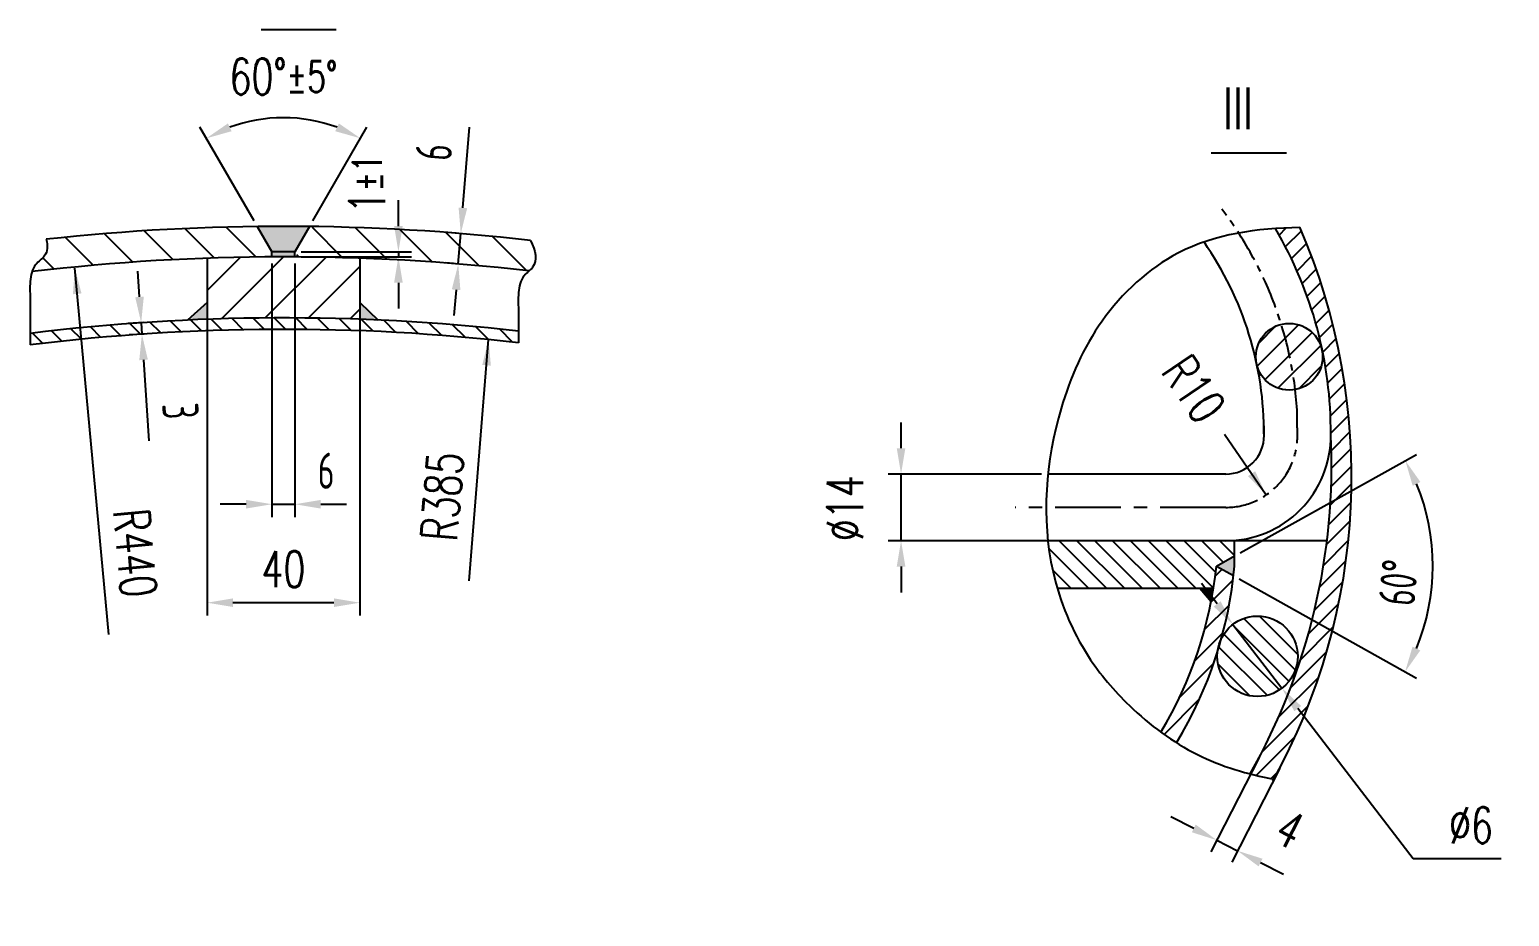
# Model space of a CAD drawing. Extents: x -7976 to 5804, y -7723 to 1555.
# Drawn here: x -5596 to -4164, y -6048 to -5190 of the extents above; entities that cross this region are included whole.
import ezdxf

# ---------------------------------------------------------------- set-up
doc = ezdxf.new("R2010")
doc.units = 0
doc.linetypes.add('CENTER', pattern=[50.800000000000004, 31.75, -6.35, 6.35, -6.35])
doc.layers.get('0').update_dxf_attribs({"linetype": 'CONTINUOUS'})
doc.layers.get('DEFPOINTS').update_dxf_attribs({"linetype": 'CONTINUOUS'})
doc.layers.add('LAYER2', color=3, linetype='CONTINUOUS')
doc.layers.add('LAYER3', color=1, linetype='CENTER')
doc.styles.get("Standard").update_dxf_attribs({"font": 'isocp.shx', "width": 0.7070000000000001, "bigfont": 'hztxt.shx'})
doc.dimstyles.get("Standard").update_dxf_attribs({"dimscale": 10, "dimtxt": 3.5, "dimasz": 2.5, "dimexe": 1.25, "dimexo": 0.625, "dimgap": 1.5, "dimtad": 1, "dimdec": 0, "dimdsep": 46, "dimtxsty": 'Standard', "dimcen": 2.5, "dimadec": 0, "dimazin": 0, "dimtfac": 1, "dimtdec": 4, "dimtmove": 0, "dimatfit": 3, "dimfxl": 1, "dimtolj": 1, "dimtzin": 0, "dimarcsym": 0})
pattern_1 = [(315, (-3769.961140755538, -4355.763620724925), (8.634861654874188, 8.634861654874184), [])]

# ---------------------------------------------------------------- blocks, each defined once
blk = doc.blocks.new('*D122')
at = {"color": 0, "linetype": 'ByBlock'}
blk.add_line((-5170.717487485638, -645.055855637866), (-5151.928391805589, -411.6442071254047), dxfattribs=at)
blk.add_solid([(-5158.087577260976, -436.2292746591183), (-5149.781112901102, -436.897925750935), (-5151.928391805589, -411.6442071254047)], dxfattribs=at)
at = {"layer": 'DEFPOINTS', "color": 0, "linetype": 'ByBlock'}
for p in [(-5151.928391805589, -411.6442071254047), (-5313.68846393788, -2421.144065066124)]:
    blk.add_point(p, dxfattribs=at)
at = {"color": 0, "linetype": 'ByBlock', "insert": (-5196.760513116888, -563.5367049609779), "char_height": 35, "attachment_point": 5, "rotation": 85.39774635937798}
blk.add_mtext('\\A1;\\Ftxt.shx,hzfs.shx;R385', dxfattribs=at)
blk = doc.blocks.new('*D123')
at = {"color": 0, "linetype": 'ByBlock'}
blk.add_line((-5519.284346511216, -697.1185456074064), (-5552.273660527679, -342.5142168661637), dxfattribs=at)
blk.add_solid([(-5545.80912494908, -367.0207647843048), (-5554.106628899753, -367.7926926520588), (-5552.273660527679, -342.5142168661637)], dxfattribs=at)
at = {"layer": 'DEFPOINTS', "color": 0, "linetype": 'ByBlock'}
for p in [(-5552.273660527679, -342.5142168661637), (-5357.320308573059, -2438.080753085291)]:
    blk.add_point(p, dxfattribs=at)
at = {"color": 0, "linetype": 'ByBlock', "insert": (-5493.987221093543, -618.1858657745104), "char_height": 35, "attachment_point": 5, "rotation": 275.315004588263}
blk.add_mtext('\\A1;\\Ftxt.shx,hzfs.shx;R440', dxfattribs=at)
blk = doc.blocks.new('*D127')
at = {"color": 0, "linetype": 'ByBlock'}
for p, q in [((-5239.208064315801, -301.793235046659), (-5239.208064315801, -276.793235046659)), ((-5333.152692935939, -326.793235046659), (-5226.708064315801, -326.793235046659)), ((-5239.208064315801, -326.793235046659), (-5239.208064315801, -331.6642553164193)), ((-5239.208064315801, -326.793235046659), (-5239.208064315801, -331.6642553164193)), ((-5333.152692935939, -331.6642553164193), (-5226.708064315801, -331.6642553164193)), ((-5239.208064315801, -356.6642553164193), (-5239.208064315801, -381.6642553164193))]:
    blk.add_line(p, q, dxfattribs=at)
for points in [[(-5243.374730982468, -301.793235046659), (-5235.041397649134, -301.793235046659), (-5239.208064315801, -326.793235046659)], [(-5243.374730982468, -356.6642553164193), (-5235.041397649134, -356.6642553164193), (-5239.208064315801, -331.6642553164193)]]:
    blk.add_solid(points, dxfattribs=at)
at = {"layer": 'DEFPOINTS', "color": 0, "linetype": 'ByBlock'}
for p in [(-5339.402692935939, -326.793235046659), (-5339.402692935939, -331.6642553164193), (-5239.208064315801, -331.6642553164193)]:
    blk.add_point(p, dxfattribs=at)
at = {"color": 0, "linetype": 'ByBlock', "insert": (-5269.393299407006, -260.9421540185139), "char_height": 35, "attachment_point": 5, "rotation": 90}
blk.add_mtext('\\A1;\\Ftxt.shx,hzfs.shx;1\\H28;±1', dxfattribs=at)
blk = doc.blocks.new('*D124')
at = {"color": 0, "linetype": 'ByBlock'}
for p, q in [((-5378.852920957095, -296.8350228653682), (-5431.264221826109, -206.0559868694698)), ((-5322.106311068629, -296.8350228653683), (-5269.695010199614, -206.055986869471))]:
    blk.add_line(p, q, dxfattribs=at)
blk.add_arc((-5350.479616012863, -345.9790286074189), 149.0692116264771, 69.62021894388472, 110.3797810561144, dxfattribs=at)
for points in [[(-5400.61825257436, -210.0112392512268), (-5404.165082857876, -202.4703878812301), (-5425.014221826108, -216.881304416775)], [(-5296.794149167848, -202.4703878812309), (-5300.340979451364, -210.0112392512276), (-5275.945010199615, -216.8813044167761)]]:
    blk.add_solid(points, dxfattribs=at)
at = {"layer": 'DEFPOINTS', "color": 0, "linetype": 'ByBlock'}
for p in [(-5324.594019067675, -199.1745132622474), (-5375.727920957095, -302.2476816390208), (-5325.231311068629, -302.2476816390208), (-5361.556539089785, -326.793235046659), (-5339.402692935939, -326.793235046659)]:
    blk.add_point(p, dxfattribs=at)
at = {"color": 0, "linetype": 'ByBlock', "insert": (-5350.479616012862, -157.1576348495182), "char_height": 35, "attachment_point": 5}
blk.add_mtext('\\A1;\\Ftxt.shx,hzfs.shx;60°\\H30;±5°', dxfattribs=at)
blk = doc.blocks.new('*D113')
at = {"color": 0, "linetype": 'ByBlock'}
for p, q in [((-5176.835384607185, -284.1866630005151), (-5170.386935899006, -206.1192010181431)), ((-5183.455155747944, -308.7250049681946), (-5191.35097387294, -308.0728026691158)), ((-5181.325024673403, -338.5400154183559), (-5178.893400152348, -309.1018104416977)), ((-5185.886780268999, -338.1632099448528), (-5193.782598393995, -337.511007645774)), ((-5183.383040218567, -363.4551628595384), (-5185.44105576373, -388.3703103007209))]:
    blk.add_line(p, q, dxfattribs=at)
for points in [[(-5180.987909180715, -283.8436604096545), (-5172.682860033655, -284.5296655913758), (-5178.893400152348, -309.1018104416977)], [(-5187.535564792097, -363.1121602686778), (-5179.230515645037, -363.798165450399), (-5181.325024673403, -338.5400154183559)]]:
    blk.add_solid(points, dxfattribs=at)
at = {"layer": 'DEFPOINTS', "color": 0, "linetype": 'ByBlock'}
for p in [(-5178.893400152348, -309.1018104416977), (-5177.226368887648, -309.2395088544856), (-5179.657993408704, -338.6777138311436)]:
    blk.add_point(p, dxfattribs=at)
at = {"color": 0, "linetype": 'ByBlock', "insert": (-5204.971844154051, -230.0199380800252), "char_height": 35, "attachment_point": 5, "rotation": 85.27803231325306}
blk.add_mtext('\\A1;6', dxfattribs=at)
blk = doc.blocks.new('*D126')
at = {"color": 0, "linetype": 'ByBlock'}
for p, q in [((-5424.325769859017, -382.1773311442266), (-5424.325769859017, -678.8665846804579)), ((-5276.633462166709, -382.1773311442266), (-5276.633462166709, -678.8665846804579)), ((-5301.633462166709, -666.3665846804579), (-5399.325769859017, -666.3665846804579))]:
    blk.add_line(p, q, dxfattribs=at)
for points in [[(-5399.325769859017, -662.1999180137913), (-5399.325769859017, -670.5332513471245), (-5424.325769859017, -666.3665846804579)], [(-5301.633462166709, -662.1999180137913), (-5301.633462166709, -670.5332513471245), (-5276.633462166709, -666.3665846804579)]]:
    blk.add_solid(points, dxfattribs=at)
at = {"layer": 'DEFPOINTS', "color": 0, "linetype": 'ByBlock'}
for p in [(-5424.325769859017, -375.9273311442266), (-5276.633462166709, -375.9273311442266), (-5424.325769859017, -666.3665846804579)]:
    blk.add_point(p, dxfattribs=at)
at = {"color": 0, "linetype": 'ByBlock', "insert": (-5350.479616012863, -633.8665846804579), "char_height": 35, "attachment_point": 5}
blk.add_mtext('\\A1;\\Ftxt.shx,hzfs.shx;40', dxfattribs=at)
blk = doc.blocks.new('*D125')
at = {"color": 0, "linetype": 'ByBlock'}
for p, q in [((-5361.556539089785, -337.9142553164193), (-5361.556539089785, -583.5629853388527)), ((-5339.402692935939, -337.9142553164193), (-5339.402692935939, -583.5629853388527)), ((-5386.556539089785, -571.0629853388527), (-5411.556539089785, -571.0629853388527)), ((-5361.556539089785, -571.0629853388527), (-5339.402692935939, -571.0629853388527)), ((-5361.556539089785, -571.0629853388527), (-5339.402692935939, -571.0629853388527)), ((-5314.402692935939, -571.0629853388527), (-5289.402692935939, -571.0629853388527))]:
    blk.add_line(p, q, dxfattribs=at)
for points in [[(-5386.556539089785, -566.8963186721861), (-5386.556539089785, -575.2296520055194), (-5361.556539089785, -571.0629853388527)], [(-5314.402692935939, -566.8963186721861), (-5314.402692935939, -575.2296520055194), (-5339.402692935939, -571.0629853388527)]]:
    blk.add_solid(points, dxfattribs=at)
at = {"layer": 'DEFPOINTS', "color": 0, "linetype": 'ByBlock'}
for p in [(-5361.556539089785, -331.6642553164193), (-5339.402692935939, -331.6642553164193), (-5339.402692935939, -571.0629853388527)]:
    blk.add_point(p, dxfattribs=at)
at = {"color": 0, "linetype": 'ByBlock', "insert": (-5309.126519753785, -538.6597762482234), "char_height": 35, "attachment_point": 5}
blk.add_mtext('\\A1;6', dxfattribs=at)
blk = doc.blocks.new('*D114')
at = {"color": 0, "linetype": 'ByBlock'}
for p, q in [((-5489.693268156784, -370.4470559927305), (-5491.29419324336, -345.4983678735694)), ((-5485.815387024002, -395.2496347838986), (-5500.566687129791, -396.1962066551792)), ((-5488.09234307021, -395.3957441118917), (-5487.383010108773, -406.4499320785361)), ((-5485.106054062567, -406.303822750543), (-5499.857354168355, -407.2503946218235)), ((-5485.782085022199, -431.3986201976973), (-5480.765853084264, -509.5711763044025))]:
    blk.add_line(p, q, dxfattribs=at)
for points in [[(-5485.535153470258, -370.180235144968), (-5493.851382843312, -370.713876840493), (-5488.09234307021, -395.3957441118917)], [(-5481.623970335671, -431.1317993499348), (-5489.940199708725, -431.6654410454597), (-5487.383010108773, -406.4499320785361)]]:
    blk.add_solid(points, dxfattribs=at)
at = {"layer": 'DEFPOINTS', "color": 0, "linetype": 'ByBlock'}
for p in [(-5479.578214994212, -394.8494035122548), (-5487.383010108773, -406.4499320785361), (-5478.868882032777, -405.9035914788992)]:
    blk.add_point(p, dxfattribs=at)
at = {"color": 0, "linetype": 'ByBlock', "insert": (-5450.040211955034, -480.8780396980832), "char_height": 35, "attachment_point": 5, "rotation": 273.6715623052073}
blk.add_mtext('\\A1;3', dxfattribs=at)
blk = doc.blocks.new('*D131')
at = {"color": 0, "linetype": 'ByBlock'}
for p, q in [((-4424.847121120089, -618.0686221342168), (-4254.102682710509, -522.7649538940962)), ((-4425.782355723878, -643.1833015657255), (-4254.334906797289, -739.36211419958))]:
    blk.add_line(p, q, dxfattribs=at)
blk.add_arc((-4447.756829458433, -630.856032742098), 209.278289918538, 337.5569146435938, 22.32022635902355, dxfattribs=at)
for points in [[(-4257.911651006058, -553.1855758064595), (-4250.405484137068, -549.5659206599966), (-4265.017533010952, -528.8572476262568)], [(-4250.580247614971, -712.5691369237526), (-4258.078635628365, -708.9333946824719), (-4265.23666834551, -733.2464298432944)]]:
    blk.add_solid(points, dxfattribs=at)
at = {"layer": 'DEFPOINTS', "color": 0, "linetype": 'ByBlock'}
for p in [(-4241.459403548916, -595.6598014902279), (-4430.30454627031, -621.1147690002972), (-4447.756829458433, -630.8560327420983), (-4447.756829458433, -630.8560327420983), (-4431.233236497989, -640.1254593875826)]:
    blk.add_point(p, dxfattribs=at)
at = {"color": 0, "linetype": 'ByBlock', "insert": (-4271.699644736729, -646.8069416312759), "char_height": 35, "attachment_point": 5, "rotation": 84.82309472318178}
blk.add_mtext('\\A1;60°', dxfattribs=at)
blk = doc.blocks.new('*D130')
at = {"color": 0, "linetype": 'ByBlock'}
for p, q in [((-4447.08175276946, -667.5657894931419), (-4462.324995779421, -647.7505543812563)), ((-4431.8385097595, -687.3810246050277), (-4384.371073673561, -749.0856373036979)), ((-4257.290340029883, -914.282414242507), (-4369.127830663601, -768.9008724155838)), ((-4172.290340029881, -914.2824142425068), (-4257.290340029883, -914.282414242507))]:
    blk.add_line(p, q, dxfattribs=at)
for points in [[(-4443.779213584146, -665.025248991482), (-4450.384291954774, -670.1063299948021), (-4431.8385097595, -687.3810246050277)], [(-4365.825291478287, -766.3603319139236), (-4372.430369848916, -771.4414129172436), (-4384.371073673561, -749.0856373036979)]]:
    blk.add_solid(points, dxfattribs=at)
at = {"layer": 'DEFPOINTS', "color": 0, "linetype": 'ByBlock'}
for p in [(-4431.8385097595, -687.3810246050277), (-4384.371073673561, -749.0856373036979)]:
    blk.add_point(p, dxfattribs=at)
at = {"color": 0, "linetype": 'ByBlock', "insert": (-4201.457006696548, -881.782414242507), "char_height": 35, "attachment_point": 5}
blk.add_mtext('\\A1;\\Ftxt.shx,hzfs.shx;∅6', dxfattribs=at)
blk = doc.blocks.new('*D129')
at = {"color": 0, "linetype": 'ByBlock'}
for p, q in [((-4406.53685446391, -816.2509495625056), (-4453.099720673584, -907.3816979208484)), ((-4386.439801363105, -826.5194529118012), (-4433.00266757278, -917.650201270144)), ((-4469.674651061225, -884.8756613385253), (-4491.937010004266, -873.5008042277232)), ((-4447.412292118182, -896.2505184493273), (-4427.315239017379, -906.5190217986228)), ((-4447.412292118182, -896.2505184493273), (-4427.315239017379, -906.5190217986228)), ((-4405.052880074337, -917.893878909425), (-4382.790521131295, -929.2687360202269))]:
    blk.add_line(p, q, dxfattribs=at)
for points in [[(-4467.778841542758, -881.1652681813515), (-4471.570460579691, -888.5860544956988), (-4447.412292118182, -896.2505184493273)], [(-4403.157070555871, -914.1834857522513), (-4406.948689592804, -921.6042720665986), (-4427.315239017379, -906.5190217986228)]]:
    blk.add_solid(points, dxfattribs=at)
at = {"layer": 'DEFPOINTS', "color": 0, "linetype": 'ByBlock'}
for p in [(-4403.693140186209, -810.6853598267451), (-4383.596087085405, -820.9538631760406), (-4427.315239017379, -906.5190217986228)]:
    blk.add_point(p, dxfattribs=at)
at = {"color": 0, "linetype": 'ByBlock', "insert": (-4376.778373262146, -885.7399115033979), "char_height": 35, "attachment_point": 5, "rotation": 332.9354335202189}
blk.add_mtext('\\A1;\\Ftxt.shx,hzfs.shx;4', dxfattribs=at)
blk = doc.blocks.new('*D128')
at = {"color": 0, "linetype": 'ByBlock'}
for p, q in [((-4752.909250636142, -516.8327340866753), (-4752.909250636142, -491.8327340866753)), ((-4616.941063048323, -541.8327340866754), (-4765.409250636142, -541.8327340866753)), ((-4752.909250636142, -606.4481187020637), (-4752.909250636142, -541.8327340866753)), ((-4752.909250636142, -606.4481187020637), (-4752.909250636142, -541.8327340866753)), ((-4548.429900527035, -606.4481187020638), (-4765.409250636142, -606.4481187020637)), ((-4752.909250636142, -631.4481187020637), (-4752.909250636142, -656.4481187020637))]:
    blk.add_line(p, q, dxfattribs=at)
for points in [[(-4757.075917302809, -516.8327340866753), (-4748.742583969475, -516.8327340866753), (-4752.909250636142, -541.8327340866753)], [(-4757.075917302809, -631.4481187020637), (-4748.742583969475, -631.4481187020637), (-4752.909250636142, -606.4481187020637)]]:
    blk.add_solid(points, dxfattribs=at)
at = {"layer": 'DEFPOINTS', "color": 0, "linetype": 'ByBlock'}
for p in [(-4752.909250636142, -541.8327340866753), (-4610.691063048323, -541.8327340866754), (-4542.179900527035, -606.4481187020638)]:
    blk.add_point(p, dxfattribs=at)
at = {"color": 0, "linetype": 'ByBlock', "insert": (-4807.193822897872, -574.8837175094468), "char_height": 35, "attachment_point": 5, "rotation": 90}
blk.add_mtext('\\A1;\\Ftxt.shx,hzfs.shx;∅14', dxfattribs=at)
blk = doc.blocks.new('*D132')
at = {"color": 0, "linetype": 'ByBlock'}
blk.add_line((-4439.847878601297, -503.1633050145097), (-4399.646452345012, -562.1031643975768), dxfattribs=at)
blk.add_solid([(-4410.291296969039, -539.1021123772575), (-4417.175700617574, -543.7977945266889), (-4399.646452345012, -562.1031643975768)], dxfattribs=at)
at = {"layer": 'DEFPOINTS', "color": 0, "linetype": 'ByBlock'}
for p in [(-4438.656734817212, -504.9096571635971), (-4399.646452345012, -562.1031643975768)]:
    blk.add_point(p, dxfattribs=at)
at = {"color": 0, "linetype": 'ByBlock', "insert": (-4469.665460250187, -459.4473418463153), "char_height": 35, "attachment_point": 5, "rotation": 304.2969350960436}
blk.add_mtext('\\A1;\\Ftxt.shx,hzfs.shx;R10', dxfattribs=at)

msp = doc.modelspace()

# ---------------------------------------------------------------- hatches: boundary and pattern name
at = {"layer": 'LAYER2'}
h = msp.add_hatch(dxfattribs=at)
h.set_pattern_fill('ANSI31', color=256, scale=9.230769230769232, angle=-90.00000000000001, style=0)
h.set_pattern_definition([(315, (-3871.532184661678, -11847.32922843601), (20.72366797169804, 20.72366797169804), [])])
edge = h.paths.add_edge_path()
edge.add_spline(control_points=[(-5112.878275843854, -5423.272697460778), (-5111.600308614858, -5422.116555845828), (-5103.659503329652, -5414.69011300645), (-5106.619792627049, -5403.715925368243), (-5111.324152193527, -5393.718613135679)], knot_values=[11.8953959570497, 11.8953959570497, 11.8953959570497, 11.8953959570497, 17.41331450373807, 47.66055650282649, 47.66055650282649, 47.66055650282649, 47.66055650282649], degree=3, periodic=0)
edge.add_arc((-5350.479616012861, -7484.701774542083), 2104.615384615384, 83.47516844753825, 89.23661509935872)
edge.add_line((-5322.43943423913, -5380.27319049228), (-5339.402692935939, -5409.654416417085))
edge.add_arc((-5350.479616012857, -7484.701774542083), 2075.076923076922, 83.42507346245827, 89.69414919061649, ccw=False)
edge = h.paths.add_edge_path()
edge.add_line((-5361.556539089785, -5409.654416417086), (-5378.519797786595, -5380.27319049228))
edge.add_arc((-5350.479616012857, -7484.701774542083), 2104.615384615385, 90.76338490064148, 96.26038869838256)
edge.add_spline(control_points=[(-5579.981846346918, -5392.637090209532), (-5578.265682884642, -5398.81086219078), (-5578.397000862929, -5407.877637292121), (-5589.936447996503, -5415.60055474186), (-5592.833064093023, -5421.420034768964), (-5593.662638460381, -5423.923704424044)], knot_values=[22.08120718480228, 22.08120718480228, 22.08120718480228, 22.08120718480228, 42.14263795613812, 54.62648623491683, 63.08978637693164, 63.08978637693164, 63.08978637693164, 63.08978637693164], degree=3, periodic=0)
edge.add_arc((-5350.479616012871, -7484.701774542084), 2075.076923076922, 90.30585080938351, 96.73008935700659, ccw=False)
h = msp.add_hatch(color=256, dxfattribs=at)
h.paths.add_polyline_path([(-5339.402692935939, -5404.783396147324), (-5325.231311068628, -5380.237842739685, 0.005998533894514855), (-5375.727920957095, -5380.237842739685), (-5361.556539089784, -5404.783396147324)])
h.paths.add_polyline_path([(-5339.402692935939, -5409.654416417083), (-5339.40269293594, -5404.783396147324), (-5361.556539089785, -5404.783396147324), (-5361.556539089785, -5409.654416417083, -0.002669058159799222)])
h = msp.add_hatch(dxfattribs=at)
h.set_pattern_fill('ANSI31', color=256, scale=3.846153846153846, angle=-90.00000000000001, style=0)
h.set_pattern_definition([(44.99999999999999, (-3102.103065975698, -1530.344420891438), (8.634861654874184, -8.634861654874188), [])])
edge = h.paths.add_edge_path()
edge.add_arc((-4942.003389515045, -5611.242251292279), 605.5965188414752, -16.6440151999804, 2.7897580702746154, ccw=False)
edge.add_arc((-4381.665379396801, -5781.94032619821), 20.07628869161088, -25.984431364234183, -7.900617710261599, ccw=False)
edge.add_arc((-4942.003389515045, -5611.242251292279), 605.5965188414752, -29.5630463618686, -17.241033874514187, ccw=False)
edge.add_spline(control_points=[(-4415.247469248143, -5910.032050476727), (-4407.637212982944, -5911.975374815317), (-4399.923031990524, -5913.626181716711), (-4392.120642927088, -5915.028708929876)], knot_values=[177.919967381409, 177.919967381409, 177.919967381409, 177.919967381409, 183.0996219628025, 183.0996219628025, 183.0996219628025, 183.0996219628025], degree=3, periodic=0)
edge.add_arc((-4924.800932434017, -5622.417722672044), 607.7577478798336, -28.78079405062103, 23.38753832645891)
edge.add_spline(control_points=[(-4366.975963971487, -5381.169334765008), (-4374.929540581042, -5381.336232298311), (-4382.825320531105, -5381.663047118589), (-4390.641587718257, -5382.20986540336)], knot_values=[13.3514074434897, 13.3514074434897, 13.3514074434897, 13.3514074434897, 18.36796977359135, 18.36796977359135, 18.36796977359135, 18.36796977359135], degree=3, periodic=0)
edge.add_arc((-4727.280682638097, -5579.443971155573), 390.1630078573878, -0.34115928649117677, 30.36569033088591, ccw=False)
h = msp.add_hatch(dxfattribs=at)
h.set_pattern_fill('ANSI31', color=256, scale=9.230769230769232, angle=-1.272221872585407e-14, style=0)
h.set_pattern_definition([(44.99999999999999, (-3871.532184661678, -11847.32922843601), (-20.72366797169803, 20.72366797169805), [])])
h.paths.add_polyline_path([(-5424.325769859017, -5410.93925625593), (-5424.325769859017, -5470.054722187221, -0.01832116602792347), (-5276.633462166709, -5470.054722187222), (-5276.633462166709, -5410.939256255931, 0.01779923154169884)])
h = msp.add_hatch(color=256, dxfattribs=at)
h.paths.add_polyline_path([(-5276.633462166709, -5470.054722187221, -0.002207168506143197), (-5258.849937972016, -5470.785191835109), (-5276.633462166709, -5453.917492244892)])
h.paths.add_polyline_path([(-5443.147266741835, -5470.832685820481, -0.002336020697811767), (-5424.325769859017, -5470.05472218722), (-5424.325769859016, -5453.917492244892)])
h = msp.add_hatch(dxfattribs=at)
h.set_pattern_fill('ANSI31', color=256, scale=4.615384615384616, angle=-90.00000000000001, style=0)
h.set_pattern_definition([(315, (-3871.532184661678, -11847.32922843601), (10.36183398584902, 10.36183398584902), [])])
edge = h.paths.add_edge_path()
edge.add_spline(control_points=[(-5122.992232976142, -5492.726364317899), (-5123.000592551367, -5489.011512000295), (-5123.008549456361, -5485.296580843955), (-5122.995285891607, -5481.577494935526)], knot_values=[113.7381311993434, 113.7381311993434, 113.7381311993434, 113.7381311993434, 125.8167205708517, 125.8167205708517, 125.8167205708517, 125.8167205708517], degree=3, periodic=0)
edge.add_arc((-5350.479616012857, -7484.701774542085), 2016.000000000002, 83.52097656547008, 96.97903870275466)
edge.add_spline(control_points=[(-5595.436152606318, -5483.638983128445), (-5595.435217027244, -5484.075796446788), (-5595.42759630434, -5487.794581688935), (-5595.425358090039, -5491.514420771508), (-5595.425675323924, -5494.797763689629)], knot_values=[127.7467142709484, 127.7467142709484, 127.7467142709484, 127.7467142709484, 129.1669528803713, 139.8376155029752, 139.8376155029752, 139.8376155029752, 139.8376155029752], degree=3, periodic=0)
edge.add_arc((-5350.479616012859, -7484.701774542084), 2004.923076923077, 83.4849384012524, 97.01748869443952, ccw=False)
h = msp.add_hatch(dxfattribs=at)
h.set_pattern_fill('ANSI31', color=256, scale=4.615384615384616, angle=-1.272221872585407e-14, style=0)
h.set_pattern_definition([(44.99999999999999, (-2969.252503152456, -11080.8340034672), (-10.36183398584902, 10.36183398584903), [])])
h.paths.add_polyline_path([(-4376.58269184144, -5538.616907748439, -0.4069104094892607), (-4409.594586501031, -5507.85014098515, 6.744076467910972e-05), (-4409.631089474223, -5506.432464342746, -0.406910409489078), (-4378.246281689182, -5474.007582440458, -0.003054806512461312)])
h.paths.add_polyline_path([(-4376.582691841441, -5538.616907748439, 0.003054806512461308), (-4378.24628168918, -5474.007582440458, -0.007199513620351724), (-4377.315802271452, -5473.99418374748, -0.4002754213922218), (-4345.037225475615, -5504.764926757799, -6.703007984777894e-05), (-4345.000498853328, -5506.191289325436, -0.4086525852714547)])
h = msp.add_hatch(dxfattribs=at)
h.set_pattern_fill('ANSI31', color=256, scale=3.846153846153846, angle=-90.00000000000001, style=0)
h.set_pattern_definition(pattern_1)
edge = h.paths.add_edge_path()
edge.add_spline(control_points=[(-4610.840316369278, -5684.438279802729), (-4609.75064254777, -5694.567888845933), (-4607.21317348946, -5710.078721747035), (-4603.258689874423, -5725.292823457784), (-4601.697104163588, -5730.592125956567)], knot_values=[109.1696784978851, 109.1696784978851, 109.1696784978851, 109.1696784978851, 115.7473673328699, 119.3140417771744, 119.3140417771744, 119.3140417771744, 119.3140417771744], degree=3, periodic=0)
edge.add_line((-4601.697104163588, -5730.592125956566), (-4450.66367177314, -5730.592125956567))
edge.add_arc((-4839.020599585339, -5667.612071035155), 393.430541134815, 350.7885054244597, 353.9839751242756)
edge.add_line((-4447.756829458433, -5708.846193842764), (-4430.304546270311, -5699.104930100964))
edge.add_line((-4430.304546270311, -5699.104930100964), (-4430.304546270311, -5684.438279802729))
edge.add_line((-4430.304546270311, -5684.438279802729), (-4610.840316369278, -5684.43827980273))
h = msp.add_hatch(dxfattribs=at)
h.set_pattern_fill('ANSI31', color=256, scale=4.615384615384616, angle=-1.272221872585407e-14, style=0)
h.set_pattern_definition([(44.99999999999999, (-3769.961140755538, -4355.763620724925), (-10.36183398584902, 10.36183398584903), [])])
edge = h.paths.add_edge_path()
edge.add_arc((-4408.104791716531, -5796.223492055029), 38.924981428596, 153.2527796513983, 174.0418375552489, ccw=False)
edge.add_arc((-4824.650786564442, -5674.000978922119), 395.8831523326025, 344.6638008385409, 353.6020433802835)
edge.add_line((-4431.233236497988, -5718.115620488249), (-4447.756829458433, -5708.846193842764))
edge.add_arc((-4839.020599585338, -5667.612071035148), 393.4305411348151, 329.0995224843829, 353.9839751242745, ccw=False)
edge.add_spline(control_points=[(-4501.433343278615, -5869.657697260838), (-4496.552108695279, -5873.225604824504), (-4491.564454321444, -5876.624088447872), (-4486.4819992066, -5879.829406399285)], knot_values=[156.9585082320885, 156.9585082320885, 156.9585082320885, 156.9585082320885, 160.8618976141053, 160.8618976141053, 160.8618976141053, 160.8618976141053], degree=3, periodic=0)
edge.add_arc((-4824.650786564442, -5674.000978922117), 395.8831523326025, 328.6729690651609, 342.630816368109)
for points in [[(-4431.233236497988, -5718.115620488249, 0.00588022493091916), (-4430.304546270311, -5708.850843580131), (-4430.304546270311, -5699.104930100963), (-4447.756829458432, -5708.846193842764)], [(-4452.95861785124, -5743.399516942599, 0.008268467633042363), (-4450.66367177314, -5730.592125956567), (-4463.700888945018, -5730.592125956568)]]:
    msp.add_hatch(color=256, dxfattribs=at).paths.add_polyline_path(points)
h = msp.add_hatch(dxfattribs=at)
h.set_pattern_fill('ANSI31', color=256, scale=3.846153846153846, angle=-90.00000000000001, style=0)
h.set_pattern_definition(pattern_1)
h.paths.add_polyline_path([(-4442.864830434083, -5778.705104926906, -0.008870800836132701), (-4446.81949873065, -5792.182992082568, 0.02600324649233591), (-4447.029773145126, -5796.223492055028, 1.000000084871585), (-4369.179810287935, -5796.223492055028, 0.790126411897647)])

# ---------------------------------------------------------------- linework, layer by layer
for p, q in [((-5372.129733348274, -5189.63285074256), (-5299.508338302955, -5189.63285074256)), ((-4452.76240054876, -5308.940062693244), (-4380.141005503441, -5308.940062693244)), ((-5375.727920957095, -5380.237842739686), (-5361.556539089785, -5404.783396147324)), ((-5325.231311068629, -5380.237842739686), (-5339.402692935939, -5404.783396147324)), ((-5424.325769859017, -5410.93925625593), (-5424.325769859017, -5470.054722187221)), ((-5276.633462166709, -5410.93925625593), (-5276.633462166709, -5470.054722187221)), ((-4438.656734817212, -5619.822895187341), (-4610.691063048323, -5619.822895187341)), ((-4340.846600446493, -5684.438279802729), (-4610.840316369278, -5684.438279802729)), ((-4450.663671773141, -5730.592125956567), (-4601.697104163625, -5730.592125956567))]:
    msp.add_line(p, q)
for centre, radius in [((-4377.315802271452, -5506.309704121898), 32.31552037441766), ((-4408.104791716531, -5796.223492055028), 38.924981428596)]:
    msp.add_circle(centre, radius)
for centre, radius, start, end in [((-5350.479616012861, -7484.701774542083), 2104.615384615385, 83.47516844753822, 96.26038869838246), ((-4924.800932434016, -5622.417722672044), 607.7577478798337, 331.0251453956649, 23.40168234137783), ((-4727.280682638097, -5579.443971155573), 390.163007857388, 359.6588407135093, 30.36569033088591), ((-4726.508590426921, -5580.554096324592), 324.7783924727726, 359.6588407135093, 34.79502787403374), ((-5350.479616012861, -7484.701774542083), 2075.076923076923, 83.4250734624582, 96.73008935700732), ((-5350.479616012861, -7484.701774542083), 2016, 83.5209765654699, 96.9790387027546), ((-5350.479616012861, -7484.701774542083), 2004.923076923077, 83.48493840125232, 97.01748869443945), ((-4438.656734817212, -5582.899818264264), 101.5384615384615, 269.9999999999991, 0.6391652210432879), ((-4438.656734817212, -5582.899818264264), 101.5384615384615, 269.9999999999991, 0.6391652210432879), ((-4438.656734817212, -5582.899818264264), 36.92307692307693, 269.9999999999991, 0.6391652210432879), ((-4942.003389515044, -5611.242251292278), 605.596518841475, 330.4369536381313, 2.78975807027479), ((-9658.41670605876, -5641.131462322893), 5257.007854179613, 0.6391652210440385, 0.76826281576336), ((-4839.020599585338, -5667.612071035147), 393.4305411348155, 329.0995224843827, 353.9839751242743), ((-4824.650786564443, -5674.000978922117), 395.8831523326028, 328.6729690651608, 354.9496761325568)]:
    msp.add_arc(centre, radius, start, end)
for p, q in [((-5339.402692935939, -5404.783396147324), (-5361.556539089785, -5404.783396147324)), ((-5361.556539089785, -5409.654416417085), (-5361.556539089785, -5404.783396147324)), ((-5339.402692935939, -5409.654416417085), (-5339.402692935939, -5404.783396147324)), ((-5424.325769859017, -5453.917492244892), (-5443.147266741836, -5470.832685820482)), ((-5276.633462166709, -5453.917492244892), (-5258.849937972015, -5470.78519183511)), ((-4430.304546270311, -5708.850843580136), (-4430.304546270311, -5684.438279802729)), ((-4447.756829458433, -5708.846193842764), (-4430.304546270311, -5699.104930100964)), ((-4447.756829458433, -5708.846193842764), (-4431.233236497989, -5718.115620488248)), ((-4452.958617851241, -5743.399516942598), (-4463.700888945016, -5730.592125956567))]:
    msp.add_line(p, q, dxfattribs=at)
for points, knots in [([(-4366.975963971487, -5381.169334765008), (-4408.832962716901, -5382.047660351725), (-4481.797484045405, -5391.667206722868), (-4563.299057526933, -5466.957080647682), (-4610.354888878436, -5574.930270921968), (-4620.105635858134, -5693.616064930582), (-4579.580921764201, -5791.00407700041), (-4529.381782899698, -5850.188805205386), (-4468.325677607087, -5895.466006946448), (-4417.944376465201, -5910.386734691183), (-4392.120642927088, -5915.028708929876)], [13.3514074434897, 13.3514074434897, 13.3514074434897, 13.3514074434897, 39.75188781418171, 61.20228254080814, 81.40360166845382, 115.7473673328699, 134.9626679619186, 148.3536462258299, 165.9564086928834, 183.0996219628025, 183.0996219628025, 183.0996219628025, 183.0996219628025]), ([(-5579.981846346918, -5392.637090209532), (-5578.265682884642, -5398.81086219078), (-5578.397000862929, -5407.877637292121), (-5592.792989205869, -5417.512330210507), (-5596.356764755959, -5434.118648670329), (-5595.216372438388, -5451.396826001303), (-5595.487091979421, -5468.657727550313), (-5595.430602674204, -5482.798093147124), (-5595.425358090039, -5491.514420771508), (-5595.425675323924, -5494.797763689629)], [22.08120718480228, 22.08120718480228, 22.08120718480228, 22.08120718480228, 42.14263795613812, 54.62648623491683, 73.24128627496427, 93.84548221172733, 111.5062135060025, 129.1669528803713, 139.8376155029752, 139.8376155029752, 139.8376155029752, 139.8376155029752]), ([(-5111.324152193527, -5393.718613135679), (-5106.619792627049, -5403.715925368243), (-5103.082931970328, -5416.827540010495), (-5120.345116423709, -5428.380470059263), (-5123.9088919738, -5444.986788519085), (-5122.768499656229, -5462.264965850059), (-5123.023001717735, -5478.491851470945), (-5123.002137258558, -5488.325070532605), (-5122.992232976142, -5492.726364317899)], [11.8953959570497, 11.8953959570497, 11.8953959570497, 11.8953959570497, 42.14263795613812, 54.62648623491683, 73.24128627496427, 93.84548221172733, 111.5062135060025, 125.8167205708517, 125.8167205708517, 125.8167205708517, 125.8167205708517])]:
    msp.add_open_spline(points, degree=3, knots=knots, dxfattribs=at)
at = {"layer": 'LAYER3', "ltscale": 2}
msp.add_line((-4438.656734817213, -5652.130587495029), (-4642.452357497769, -5652.130587495029), dxfattribs=at)
at = {"layer": 'LAYER3'}
for centre, radius, start, end in [((-4726.508590426921, -5580.554096324592), 357.4707001650803, 3.6321487475135, 37.41401024292611), ((-4438.656734817212, -5582.899818264264), 69.23076923076924, 269.9999999999991, 0.6391652210432879)]:
    msp.add_arc(centre, radius, start, end, dxfattribs=at)
at = {"layer": 'LAYER3', "ltscale": 2}
msp.add_arc((-9658.41670605876, -5641.131462322893), 5289.315546487305, 0.6391652210440258, 0.901542256731115, dxfattribs=at)

# ---------------------------------------------------------------- texts
at = {"layer": 'LAYER2', "insert": (-4443.182186019895, -5267.514917835341), "char_height": 46.15384615384615, "attachment_point": 4}
msp.add_mtext('\\Ftxt.shx,hzfs.shx;Ⅲ', dxfattribs=at)

# ---------------------------------------------------------------- dimensions: what is measured, and where the dimension line sits
at = {"layer": 'LAYER2'}
for base, line1, line2, text, override, picture, middle in [((-5324.594019067675, -5277.164674362913), ((-5375.727920957095, -5380.237842739686), (-5361.556539089785, -5404.783396147324)), ((-5325.231311068629, -5380.237842739686), (-5339.402692935939, -5404.783396147324)), '\\Ftxt.shx,hzfs.shx;60%%d\\H30;%%p5%%d', {"dimtih": 1, "dimtoh": 1, "dimazin": 2, "dimtmove": 2}, '*D124', (-5350.479616012862, -5235.147795950184)), ((-4241.459403548916, -5673.649962590893), ((-4447.756829458433, -5708.846193842764), (-4431.233236497989, -5718.115620488248)), ((-4447.756829458433, -5708.846193842764), (-4430.30454627031, -5699.104930100963)), '60%%d', {"dimazin": 2}, '*D131', (-4239.332217118259, -5727.729615197907))]:
    dim = msp.add_angular_dim_2l(base=base, line1=line1, line2=line2, text=text, dimstyle='Standard', override=override, dxfattribs=at)
    dim.commit()
    dim.dimension.update_dxf_attribs({"geometry": picture, "text_midpoint": middle, "dimtype": 162, "insert": (0, -5077.990161100665)})
for base, p1, p2, angle, text, override, picture, middle, dimtype in [((-5239.208064315801, -5409.654416417085), (-5339.402692935939, -5404.783396147324), (-5339.402692935939, -5409.654416417085), 270, '\\Ftxt.shx,hzfs.shx;1\\H28;%%p1', {"dimlfac": 0.2, "dimtmove": 2}, '*D127', (-5269.393299407006, -5338.932315119179), 160), ((-4752.909250636142, -5619.822895187341), (-4542.179900527035, -5684.438279802729), (-4610.691063048323, -5619.822895187341), 270, '\\Ftxt.shx,hzfs.shx;%%c14', {"dimtad": 0, "dimlfac": 0.2, "dimtmove": 2}, '*D128', (-4807.193822897872, -5652.873878610112), 160), ((-4427.315239017379, -5984.509182899288), (-4403.693140186208, -5888.675520927411), (-4383.596087085405, -5898.944024276706), 332.93543352021896, '\\Ftxt.shx,hzfs.shx;4', {"dimtmove": 2}, '*D129', (-4376.778373262146, -5963.730072604063), 161)]:
    dim = msp.add_linear_dim(base=base, p1=p1, p2=p2, angle=angle, text=text, dimstyle='Standard', override=override, dxfattribs=at)
    dim.commit()
    dim.dimension.update_dxf_attribs({"geometry": picture, "text_midpoint": middle, "dimtype": dimtype, "insert": (0, -5077.990161100665)})
dim = msp.add_aligned_dim(p1=(-5179.657993408703, -5416.667874931809), p2=(-5177.226368887648, -5387.229669955151), distance=1.6727086089241818, text='6', dimstyle='Standard', dxfattribs=at)
dim.commit()
dim.dimension.update_dxf_attribs({"geometry": '*D113', "text_midpoint": (-5204.971844154051, -5308.01009918069), "insert": (0, -5077.990161100665)})
dim = msp.add_linear_dim(base=(-5339.402692935939, -5649.053146439518), p1=(-5361.556539089785, -5409.654416417085), p2=(-5339.402692935939, -5409.654416417085), text='6', dimstyle='Standard', override={"dimlfac": 0.2, "dimtmove": 2}, dxfattribs=at)
dim.commit()
dim.dimension.update_dxf_attribs({"geometry": '*D125', "text_midpoint": (-5309.126519753785, -5616.649937348889), "dimtype": 160, "insert": (0, -5077.990161100665)})
for center, mpoint, text, picture, middle in [((-5357.320308573059, -7516.070914185957), (-5552.273660527679, -5420.504377966829), '\\Ftxt.shx,hzfs.shx;R440', '*D123', (-5526.347486501166, -5699.186545559416)), ((-5313.68846393788, -7499.134226166789), (-5151.928391805589, -5489.63436822607), '\\Ftxt.shx,hzfs.shx;R385', '*D122', (-5164.36530211338, -5644.134605319729))]:
    dim = msp.add_radius_dim(center=center, mpoint=mpoint, text=text, dimstyle='Standard', dxfattribs=at)
    dim.commit()
    dim.dimension.update_dxf_attribs({"geometry": picture, "text_midpoint": middle, "dimtype": 164, "insert": (0, -5077.990161100665)})
dim = msp.add_linear_dim(base=(-5487.383010108773, -5484.440093179202), p1=(-5479.578214994212, -5472.83956461292), p2=(-5478.868882032776, -5483.893752579565), angle=273.67156230520703, text='3', dimstyle='Standard', dxfattribs=at)
dim.commit()
dim.dimension.update_dxf_attribs({"geometry": '*D114', "text_midpoint": (-5482.473506509944, -5560.949403411296), "dimtype": 161, "insert": (0, -5077.990161100665)})
dim = msp.add_linear_dim(base=(-5424.325769859017, -5744.356745781123), p1=(-5276.633462166709, -5453.917492244892), p2=(-5424.325769859017, -5453.917492244892), text='\\Ftxt.shx,hzfs.shx;40', dimstyle='Standard', override={"dimlfac": 0.2, "dimtmove": 2}, dxfattribs=at)
dim.commit()
dim.dimension.update_dxf_attribs({"geometry": '*D126', "text_midpoint": (-5350.479616012863, -5711.856745781123), "insert": (0, -5077.990161100665)})
dim = msp.add_radius_dim(center=(-4438.656734817212, -5582.899818264263), mpoint=(-4399.646452345012, -5640.093325498242), text='\\Ftxt.shx,hzfs.shx;R10', dimstyle='Standard', override={"dimtmove": 1}, dxfattribs=at)
dim.commit()
dim.dimension.update_dxf_attribs({"geometry": '*D132', "text_midpoint": (-4469.665460250187, -5537.437502946981), "dimtype": 164, "insert": (0, -5077.990161100665)})
dim = msp.add_diameter_dim_2p(p1=(-4431.8385097595, -5765.371185705693), p2=(-4384.371073673561, -5827.075798404363), text='\\Ftxt.shx,hzfs.shx;%%c6', dimstyle='Standard', override={"dimtoh": 1}, dxfattribs=at)
dim.commit()
dim.dimension.update_dxf_attribs({"geometry": '*D130', "text_midpoint": (-4201.457006696548, -5992.272575343172), "dimtype": 163, "insert": (0, -5077.990161100665)})

doc.saveas('drawing.dxf')
